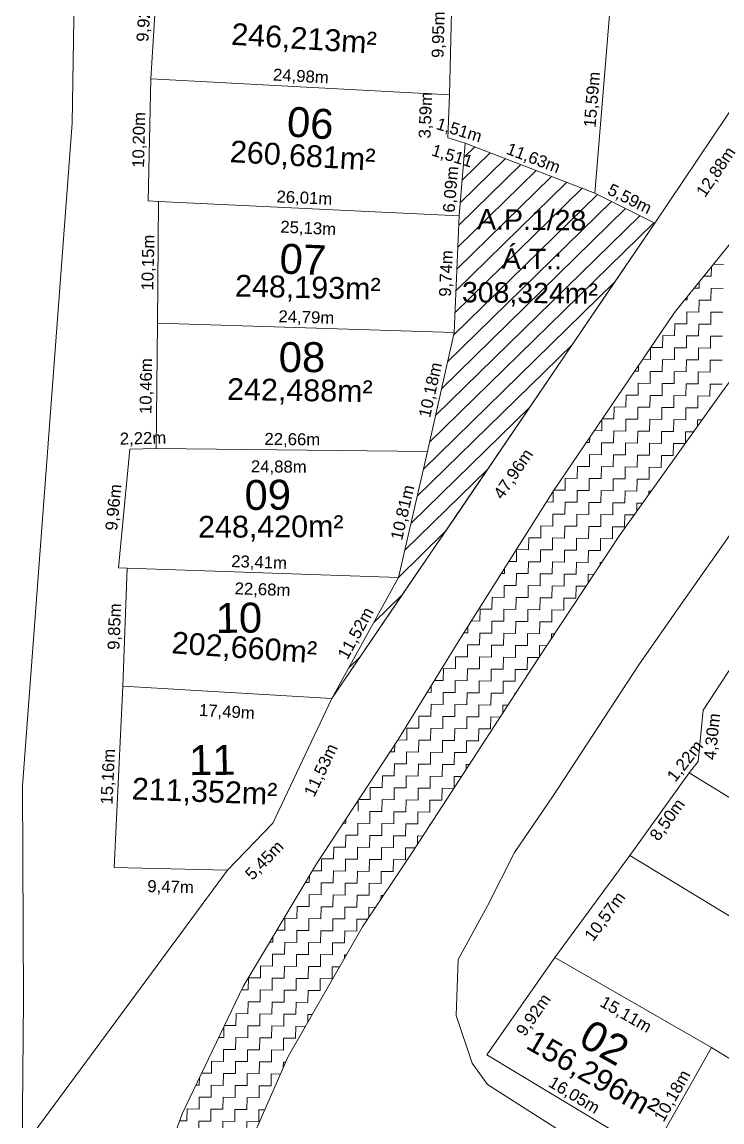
# Model space of a CAD drawing. Header units: metres. Extents: x 3808 to 8215, y 2374 to 6187.
# Drawn here: x 5424.8 to 5483.3, y 4818 to 4909.9 of the extents above; entities that cross this region are included whole.
import ezdxf
from ezdxf.enums import TextEntityAlignment as Align

# ---------------------------------------------------------------- set-up
doc = ezdxf.new("R2010")
doc.units = ezdxf.units.M
doc.linetypes.add('CONTINUO', pattern=[0])
for name, color, linetype in [('Areas Lotes', 1, 'Continuous'), ('CORREGO', 7, 'Continuous'), ('COTAS', 7, 'Continuous'), ('LOTES_LINHAS', 7, 'Continuous'), ('LOTES_Q-28', 7, 'Continuous'), ('LOTES_Q-54', 7, 'Continuous'), ('Poligono_LOTES_Q_28Anno2', 6, 'Continuous'), ('quadras', 7, 'Continuous'), ('Texto', 7, 'Continuous'), ('verde', 3, 'Continuous')]:
    doc.layers.add(name, color=color, linetype=linetype)
doc.layers.add('Poligono_LOTES_Q_54Anno', color=7, linetype='Continuous', true_color=0x4e2aa6)
doc.styles.add('Arial', font='arial.ttf')

msp = doc.modelspace()

# ---------------------------------------------------------------- linework, layer by layer
at = {"lineweight": 5}
for p, q in [((5461.822, 4899.752), (5461.33, 4893.679)), ((5461.822, 4899.752), (5461.33, 4893.679)), ((5472.672, 4895.574), (5461.822, 4899.752)), ((5472.672, 4895.574), (5461.822, 4899.752)), ((5477.662, 4893.055), (5472.672, 4895.574)), ((5477.662, 4893.055), (5472.672, 4895.574)), ((5461.33, 4893.679), (5460.905, 4883.948)), ((5461.33, 4893.679), (5460.905, 4883.948)), ((5450.704, 4853.388), (5477.662, 4893.055)), ((5477.662, 4893.055), (5477.662, 4893.055)), ((5477.662, 4893.055), (5477.662, 4893.055)), ((5460.905, 4883.948), (5458.692, 4874.015)), ((5460.905, 4883.948), (5458.692, 4874.015)), ((5458.692, 4874.015), (5456.262, 4863.483)), ((5458.692, 4874.015), (5456.262, 4863.483)), ((5456.262, 4863.483), (5450.704, 4853.388)), ((5456.262, 4863.483), (5450.704, 4853.388))]:
    msp.add_line(p, q, dxfattribs=at)
at = {"layer": 'CORREGO', "color": 5, "linetype": 'CONTINUO', "lineweight": 5}
for p, q in [((5479.313, 4885.602, 271.364), (5491.112, 4900.254, 271.364)), ((5495.404, 4895.645, 271.364), (5483.217, 4878.861, 271.364)), ((5469.142, 4870.634, 271.364), (5479.313, 4885.602, 271.364)), ((5483.217, 4878.861, 271.364), (5474.73, 4866.986, 271.364)), ((5461.383, 4858.338, 271.364), (5469.142, 4870.634, 271.364)), ((5474.73, 4866.986, 271.364), (5467.832, 4856.587, 271.364)), ((5456.236, 4849.96, 271.364), (5461.383, 4858.338, 271.364)), ((5467.832, 4856.587, 271.364), (5457.407, 4840.54, 271.364)), ((5449.424, 4839.58, 271.364), (5456.236, 4849.96, 271.364)), ((5457.407, 4840.54, 271.364), (5453.254, 4834.319, 271.364)), ((5443.276, 4829.33, 271.364), (5449.424, 4839.58, 271.364)), ((5453.254, 4834.319, 271.364), (5447.043, 4823.501, 271.364)), ((5438.189, 4818.699, 271.364), (5443.276, 4829.33, 271.364)), ((5447.043, 4823.501, 271.364), (5443.744, 4815.987, 271.364)), ((5432.665, 4803.439, 271.364), (5438.189, 4818.699, 271.364))]:
    msp.add_line(p, q, dxfattribs=at)
at = {"layer": 'LOTES_LINHAS', "color": 5, "lineweight": 5}
for p, q in [((5428.994, 4901.404), (5429.216, 4915.066)), ((5424.864, 4846.1), (5428.994, 4901.404)), ((5491.112, 4900.254), (5479.313, 4885.602)), ((5483.217, 4878.861), (5495.404, 4895.645)), ((5479.313, 4885.602), (5469.142, 4870.634)), ((5474.73, 4866.986), (5483.217, 4878.861)), ((5469.142, 4870.634), (5461.383, 4858.338)), ((5486.545, 4870.742), (5479.864, 4861.25)), ((5467.832, 4856.587), (5474.73, 4866.986)), ((5479.864, 4861.25), (5476.327, 4856.201)), ((5461.383, 4858.338), (5456.236, 4849.96)), ((5457.407, 4840.54), (5467.832, 4856.587)), ((5476.327, 4856.201), (5469.128, 4845.164)), ((5450.704, 4853.388), (5445.758, 4842.974)), ((5456.236, 4849.96), (5449.424, 4839.58)), ((5424.953, 4828.213), (5424.864, 4846.1)), ((5469.128, 4845.164), (5465.946, 4840.538)), ((5445.758, 4842.974), (5441.978, 4839.052)), ((5453.254, 4834.319), (5457.407, 4840.54)), ((5465.946, 4840.538), (5463.707, 4836.078)), ((5441.978, 4839.052), (5424.814, 4815.832)), ((5463.707, 4836.078), (5461.237, 4831.596)), ((5447.043, 4823.501), (5453.254, 4834.319)), ((5461.237, 4831.596), (5461.083, 4826.928)), ((5424.814, 4815.832), (5424.953, 4828.213)), ((5461.083, 4826.928), (5462.403, 4822.946)), ((5443.744, 4815.987), (5447.043, 4823.501)), ((5462.403, 4822.946), (5463.685, 4821.15)), ((5463.685, 4821.15), (5479.554, 4811.09)), ((5438.189, 4818.699), (5432.665, 4803.439))]:
    msp.add_line(p, q, dxfattribs=at)
at = {"layer": 'LOTES_LINHAS', "lineweight": 5}
for p, q in [((5484.845, 4903.749), (5477.662, 4893.055)), ((5477.662, 4893.055), (5450.704, 4853.388)), ((5449.424, 4839.58), (5443.276, 4829.33)), ((5443.276, 4829.33), (5438.189, 4818.699))]:
    msp.add_line(p, q, dxfattribs=at)
at = {"layer": 'LOTES_LINHAS', "color": 5, "linetype": 'Continuous', "lineweight": 5}
for p, q in [((5482.385, 4888.637), (5482.394, 4889.428)), ((5482.56, 4889.635), (5483.396, 4889.625)), ((5481.374, 4887.648), (5481.38, 4888.169)), ((5481.762, 4888.644), (5482.385, 4888.637)), ((5480.964, 4887.652), (5481.374, 4887.648)), ((5482.363, 4886.637), (5482.374, 4887.637)), ((5482.374, 4887.637), (5483.374, 4887.625)), ((5480.166, 4886.661), (5480.363, 4886.659)), ((5480.363, 4886.659), (5480.366, 4886.909)), ((5481.351, 4885.648), (5481.363, 4886.648)), ((5481.363, 4886.648), (5482.363, 4886.637)), ((5480.34, 4884.659), (5480.351, 4885.659)), ((5480.351, 4885.659), (5481.351, 4885.648)), ((5482.34, 4884.637), (5482.351, 4885.637)), ((5482.351, 4885.637), (5483.351, 4885.625)), ((5479.329, 4883.671), (5479.34, 4884.671)), ((5479.34, 4884.671), (5480.34, 4884.659)), ((5481.329, 4883.648), (5481.34, 4884.648)), ((5481.34, 4884.648), (5482.34, 4884.637)), ((5478.318, 4882.682), (5478.329, 4883.682)), ((5478.329, 4883.682), (5479.329, 4883.671)), ((5480.318, 4882.659), (5480.329, 4883.659)), ((5480.329, 4883.659), (5481.329, 4883.648)), ((5482.318, 4882.637), (5482.329, 4883.637)), ((5482.329, 4883.637), (5483.329, 4883.626)), ((5477.307, 4881.693), (5477.318, 4882.666)), ((5477.336, 4882.693), (5478.318, 4882.682)), ((5479.307, 4881.671), (5479.318, 4882.671)), ((5479.318, 4882.671), (5480.318, 4882.659)), ((5481.306, 4881.648), (5481.318, 4882.648)), ((5481.318, 4882.648), (5482.318, 4882.637)), ((5476.662, 4881.701), (5477.307, 4881.693)), ((5478.295, 4880.682), (5478.307, 4881.682)), ((5478.307, 4881.682), (5479.307, 4881.671)), ((5480.295, 4880.66), (5480.306, 4881.659)), ((5480.306, 4881.659), (5481.306, 4881.648)), ((5476.295, 4880.705), (5476.301, 4881.169)), ((5482.295, 4880.637), (5482.306, 4881.637)), ((5482.306, 4881.637), (5483.306, 4881.626)), ((5475.987, 4880.708), (5476.295, 4880.705)), ((5477.284, 4879.693), (5477.295, 4880.693)), ((5477.295, 4880.693), (5478.295, 4880.682)), ((5479.284, 4879.671), (5479.295, 4880.671)), ((5479.295, 4880.671), (5480.295, 4880.66)), ((5481.284, 4879.648), (5481.295, 4880.648)), ((5481.295, 4880.648), (5482.295, 4880.637)), ((5476.273, 4878.705), (5476.284, 4879.705)), ((5476.284, 4879.705), (5477.284, 4879.693)), ((5478.273, 4878.682), (5478.284, 4879.682)), ((5478.284, 4879.682), (5479.284, 4879.671)), ((5480.273, 4878.66), (5480.284, 4879.66)), ((5480.284, 4879.66), (5481.284, 4879.648)), ((5482.273, 4878.637), (5482.284, 4879.637)), ((5482.284, 4879.637), (5483.284, 4879.626)), ((5475.262, 4877.716), (5475.273, 4878.716)), ((5475.273, 4878.716), (5476.273, 4878.705)), ((5477.262, 4877.694), (5477.273, 4878.693)), ((5477.273, 4878.693), (5478.273, 4878.682)), ((5479.262, 4877.671), (5479.273, 4878.671)), ((5479.273, 4878.671), (5480.273, 4878.66)), ((5481.261, 4877.648), (5481.273, 4878.648)), ((5481.273, 4878.648), (5482.273, 4878.637)), ((5474.251, 4876.727), (5474.262, 4877.727)), ((5474.262, 4877.727), (5475.262, 4877.716)), ((5476.25, 4876.705), (5476.262, 4877.705)), ((5476.262, 4877.705), (5477.262, 4877.694)), ((5478.25, 4876.682), (5478.262, 4877.682)), ((5478.262, 4877.682), (5479.262, 4877.671)), ((5480.25, 4876.66), (5480.261, 4877.66)), ((5480.261, 4877.66), (5481.261, 4877.648)), ((5482.26, 4877.522), (5482.261, 4877.637)), ((5482.261, 4877.637), (5482.342, 4877.636)), ((5473.239, 4875.739), (5473.25, 4876.679)), ((5473.29, 4876.738), (5474.251, 4876.727)), ((5475.239, 4875.716), (5475.251, 4876.716)), ((5475.251, 4876.716), (5476.25, 4876.705)), ((5477.239, 4875.694), (5477.25, 4876.694)), ((5477.25, 4876.694), (5478.25, 4876.682)), ((5479.239, 4875.671), (5479.25, 4876.671)), ((5479.25, 4876.671), (5480.25, 4876.66)), ((5481.244, 4876.1), (5481.25, 4876.649)), ((5481.25, 4876.649), (5481.633, 4876.644)), ((5472.616, 4875.746), (5473.239, 4875.739)), ((5474.228, 4874.727), (5474.239, 4875.727)), ((5474.239, 4875.727), (5475.239, 4875.716)), ((5476.228, 4874.705), (5476.239, 4875.705)), ((5476.239, 4875.705), (5477.239, 4875.694)), ((5478.228, 4874.682), (5478.239, 4875.682)), ((5478.239, 4875.682), (5479.239, 4875.671)), ((5480.228, 4874.678), (5480.239, 4875.66)), ((5480.239, 4875.66), (5480.924, 4875.652)), ((5471.941, 4874.753), (5472.228, 4874.75)), ((5472.228, 4874.75), (5472.233, 4875.183)), ((5473.217, 4873.739), (5473.228, 4874.739)), ((5473.228, 4874.739), (5474.228, 4874.727)), ((5475.217, 4873.716), (5475.228, 4874.716)), ((5475.228, 4874.716), (5476.228, 4874.705)), ((5477.217, 4873.694), (5477.228, 4874.694)), ((5477.228, 4874.694), (5478.228, 4874.682)), ((5479.216, 4873.671), (5479.228, 4874.671)), ((5479.228, 4874.671), (5480.215, 4874.66)), ((5472.206, 4872.75), (5472.217, 4873.75)), ((5472.217, 4873.75), (5473.217, 4873.739)), ((5474.206, 4872.728), (5474.217, 4873.728)), ((5474.217, 4873.728), (5475.217, 4873.716)), ((5476.205, 4872.705), (5476.217, 4873.705)), ((5476.217, 4873.705), (5477.217, 4873.694)), ((5478.205, 4872.683), (5478.217, 4873.683)), ((5478.217, 4873.683), (5479.216, 4873.671)), ((5471.194, 4871.761), (5471.206, 4872.761)), ((5471.206, 4872.761), (5472.206, 4872.75)), ((5473.194, 4871.739), (5473.206, 4872.739)), ((5473.206, 4872.739), (5474.206, 4872.728)), ((5475.194, 4871.716), (5475.205, 4872.716)), ((5475.205, 4872.716), (5476.205, 4872.705)), ((5477.194, 4871.694), (5477.205, 4872.694)), ((5477.205, 4872.694), (5478.205, 4872.683)), ((5470.183, 4870.773), (5470.195, 4871.773)), ((5470.195, 4871.773), (5471.194, 4871.761)), ((5472.183, 4870.75), (5472.194, 4871.75)), ((5472.194, 4871.75), (5473.194, 4871.739)), ((5474.183, 4870.728), (5474.194, 4871.728)), ((5474.194, 4871.728), (5475.194, 4871.716)), ((5476.183, 4870.705), (5476.194, 4871.705)), ((5476.194, 4871.705), (5477.194, 4871.694)), ((5469.172, 4869.784), (5469.182, 4870.693)), ((5469.244, 4870.783), (5470.183, 4870.773)), ((5471.172, 4869.762), (5471.183, 4870.761)), ((5471.183, 4870.761), (5472.183, 4870.75)), ((5473.172, 4869.739), (5473.183, 4870.739)), ((5473.183, 4870.739), (5474.183, 4870.728)), ((5475.172, 4869.717), (5475.183, 4870.716)), ((5475.183, 4870.716), (5476.183, 4870.705)), ((5477.18, 4870.413), (5477.183, 4870.694)), ((5477.183, 4870.694), (5477.379, 4870.692)), ((5468.61, 4869.79), (5469.172, 4869.784)), ((5470.161, 4868.773), (5470.172, 4869.773)), ((5470.172, 4869.773), (5471.172, 4869.762)), ((5472.161, 4868.75), (5472.172, 4869.75)), ((5472.172, 4869.75), (5473.172, 4869.739)), ((5474.161, 4868.728), (5474.172, 4869.728)), ((5474.172, 4869.728), (5475.172, 4869.717)), ((5476.164, 4868.991), (5476.172, 4869.705)), ((5476.172, 4869.705), (5476.67, 4869.7)), ((5469.15, 4867.784), (5469.161, 4868.784)), ((5469.161, 4868.784), (5470.161, 4868.773)), ((5471.149, 4867.762), (5471.161, 4868.762)), ((5471.161, 4868.762), (5472.161, 4868.75)), ((5473.149, 4867.739), (5473.161, 4868.739)), ((5473.161, 4868.739), (5474.161, 4868.728)), ((5475.149, 4867.717), (5475.16, 4868.717)), ((5475.16, 4868.717), (5475.961, 4868.708)), ((5468.138, 4866.796), (5468.15, 4867.795)), ((5468.15, 4867.795), (5469.15, 4867.784)), ((5470.138, 4866.773), (5470.15, 4867.773)), ((5470.15, 4867.773), (5471.149, 4867.762)), ((5472.138, 4866.75), (5472.149, 4867.75)), ((5472.149, 4867.75), (5473.149, 4867.739)), ((5474.138, 4866.728), (5474.149, 4867.728)), ((5474.149, 4867.728), (5475.149, 4867.717)), ((5467.127, 4865.807), (5467.138, 4866.807)), ((5467.138, 4866.807), (5468.138, 4866.796)), ((5469.127, 4865.784), (5469.138, 4866.784)), ((5469.138, 4866.784), (5470.138, 4866.773)), ((5471.127, 4865.762), (5471.138, 4866.762)), ((5471.138, 4866.762), (5472.138, 4866.75)), ((5473.127, 4865.739), (5473.138, 4866.739)), ((5473.138, 4866.739), (5474.138, 4866.728)), ((5466.116, 4864.818), (5466.127, 4865.818)), ((5466.127, 4865.818), (5467.127, 4865.807)), ((5468.116, 4864.796), (5468.127, 4865.796)), ((5468.127, 4865.796), (5469.127, 4865.784)), ((5470.116, 4864.773), (5470.127, 4865.773)), ((5470.127, 4865.773), (5471.127, 4865.762)), ((5472.116, 4864.751), (5472.127, 4865.751)), ((5472.127, 4865.751), (5473.127, 4865.739)), ((5465.105, 4863.829), (5465.109, 4864.243)), ((5465.477, 4864.825), (5466.116, 4864.818)), ((5467.105, 4863.807), (5467.116, 4864.807)), ((5467.116, 4864.807), (5468.116, 4864.796)), ((5469.105, 4863.784), (5469.116, 4864.784)), ((5469.116, 4864.784), (5470.116, 4864.773)), ((5471.104, 4863.762), (5471.116, 4864.762)), ((5471.116, 4864.762), (5472.116, 4864.751)), ((5473.113, 4864.548), (5473.116, 4864.739)), ((5473.116, 4864.739), (5473.239, 4864.738)), ((5464.85, 4863.832), (5465.105, 4863.829)), ((5466.094, 4862.818), (5466.105, 4863.818)), ((5466.105, 4863.818), (5467.105, 4863.807)), ((5468.093, 4862.796), (5468.105, 4863.796)), ((5468.105, 4863.796), (5469.105, 4863.784)), ((5470.093, 4862.773), (5470.105, 4863.773)), ((5470.105, 4863.773), (5471.104, 4863.762)), ((5472.096, 4863.015), (5472.104, 4863.751)), ((5472.104, 4863.751), (5472.581, 4863.745)), ((5465.082, 4861.83), (5465.094, 4862.83)), ((5465.094, 4862.83), (5466.094, 4862.818)), ((5467.082, 4861.807), (5467.093, 4862.807)), ((5467.093, 4862.807), (5468.093, 4862.796)), ((5469.082, 4861.785), (5469.093, 4862.785)), ((5469.093, 4862.785), (5470.093, 4862.773)), ((5471.082, 4861.762), (5471.093, 4862.762)), ((5471.093, 4862.762), (5471.922, 4862.753)), ((5464.071, 4860.841), (5464.082, 4861.841)), ((5464.082, 4861.841), (5465.082, 4861.83)), ((5466.071, 4860.818), (5466.082, 4861.818)), ((5466.082, 4861.818), (5467.082, 4861.807)), ((5468.071, 4860.796), (5468.082, 4861.796)), ((5468.082, 4861.796), (5469.082, 4861.785)), ((5470.071, 4860.773), (5470.082, 4861.773)), ((5470.082, 4861.773), (5471.082, 4861.762)), ((5463.06, 4859.852), (5463.071, 4860.852)), ((5463.071, 4860.852), (5464.071, 4860.841)), ((5465.06, 4859.83), (5465.071, 4860.83)), ((5465.071, 4860.83), (5466.071, 4860.818)), ((5467.06, 4859.807), (5467.071, 4860.807)), ((5467.071, 4860.807), (5468.071, 4860.796)), ((5469.06, 4859.785), (5469.071, 4860.785)), ((5469.071, 4860.785), (5470.071, 4860.773)), ((5462.344, 4859.86), (5463.06, 4859.852)), ((5464.049, 4858.841), (5464.06, 4859.841)), ((5464.06, 4859.841), (5465.06, 4859.83)), ((5466.048, 4858.819), (5466.06, 4859.818)), ((5466.06, 4859.818), (5467.06, 4859.807)), ((5468.048, 4858.796), (5468.06, 4859.796)), ((5468.06, 4859.796), (5469.06, 4859.785)), ((5461.717, 4858.867), (5462.049, 4858.864)), ((5462.049, 4858.864), (5462.055, 4859.402)), ((5463.037, 4857.852), (5463.049, 4858.852)), ((5463.049, 4858.852), (5464.049, 4858.841)), ((5465.037, 4857.83), (5465.049, 4858.83)), ((5465.049, 4858.83), (5466.048, 4858.819)), ((5467.037, 4857.807), (5467.048, 4858.807)), ((5467.048, 4858.807), (5468.048, 4858.796)), ((5469.044, 4858.414), (5469.048, 4858.785)), ((5469.048, 4858.785), (5469.288, 4858.782)), ((5462.026, 4856.864), (5462.037, 4857.864)), ((5462.037, 4857.864), (5463.037, 4857.852)), ((5464.026, 4856.841), (5464.037, 4857.841)), ((5464.037, 4857.841), (5465.037, 4857.83)), ((5466.026, 4856.819), (5466.037, 4857.819)), ((5466.037, 4857.819), (5467.037, 4857.807)), ((5468.027, 4856.88), (5468.037, 4857.796)), ((5468.037, 4857.796), (5468.63, 4857.789)), ((5461.015, 4855.875), (5461.026, 4856.875)), ((5461.026, 4856.875), (5462.026, 4856.864)), ((5463.015, 4855.852), (5463.026, 4856.852)), ((5463.026, 4856.852), (5464.026, 4856.841)), ((5465.015, 4855.83), (5465.026, 4856.83)), ((5465.026, 4856.83), (5466.026, 4856.819)), ((5467.015, 4855.807), (5467.026, 4856.807)), ((5467.026, 4856.807), (5467.971, 4856.797)), ((5460.004, 4854.886), (5460.015, 4855.886)), ((5460.015, 4855.886), (5461.015, 4855.875)), ((5462.004, 4854.864), (5462.015, 4855.864)), ((5462.015, 4855.864), (5463.015, 4855.852)), ((5464.004, 4854.841), (5464.015, 4855.841)), ((5464.015, 4855.841), (5465.015, 4855.83)), ((5466.003, 4854.819), (5466.015, 4855.819)), ((5466.015, 4855.819), (5467.015, 4855.807)), ((5458.993, 4853.898), (5458.999, 4854.457)), ((5459.268, 4854.895), (5460.004, 4854.886)), ((5460.993, 4853.875), (5461.004, 4854.875)), ((5461.004, 4854.875), (5462.004, 4854.864)), ((5462.992, 4853.853), (5463.004, 4854.853)), ((5463.004, 4854.853), (5464.004, 4854.841)), ((5464.992, 4853.83), (5465.004, 4854.83)), ((5465.004, 4854.83), (5466.003, 4854.819)), ((5458.657, 4853.901), (5458.993, 4853.898)), ((5459.981, 4852.886), (5459.993, 4853.886)), ((5459.993, 4853.886), (5460.993, 4853.875)), ((5461.981, 4852.864), (5461.992, 4853.864)), ((5461.992, 4853.864), (5462.992, 4853.853)), ((5463.981, 4852.841), (5463.992, 4853.841)), ((5463.992, 4853.841), (5464.992, 4853.83)), ((5465.991, 4853.754), (5465.992, 4853.819)), ((5465.992, 4853.819), (5466.033, 4853.818)), ((5458.97, 4851.898), (5458.981, 4852.898)), ((5458.981, 4852.898), (5459.981, 4852.886)), ((5460.97, 4851.875), (5460.981, 4852.875)), ((5460.981, 4852.875), (5461.981, 4852.864)), ((5462.97, 4851.853), (5462.981, 4852.853)), ((5462.981, 4852.853), (5463.981, 4852.841)), ((5464.974, 4852.187), (5464.981, 4852.83)), ((5464.981, 4852.83), (5465.388, 4852.826)), ((5457.959, 4850.909), (5457.97, 4851.909)), ((5457.97, 4851.909), (5458.97, 4851.898)), ((5459.959, 4850.887), (5459.97, 4851.886)), ((5459.97, 4851.886), (5460.97, 4851.875)), ((5461.959, 4850.864), (5461.97, 4851.864)), ((5461.97, 4851.864), (5462.97, 4851.853)), ((5463.959, 4850.842), (5463.97, 4851.841)), ((5463.97, 4851.841), (5464.743, 4851.833)), ((5456.948, 4849.92), (5456.959, 4850.92)), ((5456.959, 4850.92), (5457.959, 4850.909)), ((5458.948, 4849.898), (5458.959, 4850.898)), ((5458.959, 4850.898), (5459.959, 4850.887)), ((5460.948, 4849.875), (5460.959, 4850.875)), ((5460.959, 4850.875), (5461.959, 4850.864)), ((5462.947, 4849.853), (5462.959, 4850.853)), ((5462.959, 4850.853), (5463.959, 4850.842)), ((5455.937, 4848.932), (5455.943, 4849.514)), ((5456.215, 4849.929), (5456.948, 4849.92)), ((5457.936, 4848.909), (5457.948, 4849.909)), ((5457.948, 4849.909), (5458.948, 4849.898)), ((5459.936, 4848.887), (5459.948, 4849.887)), ((5459.948, 4849.887), (5460.948, 4849.875)), ((5461.936, 4848.864), (5461.947, 4849.864)), ((5461.947, 4849.864), (5462.947, 4849.853)), ((5455.564, 4848.936), (5455.937, 4848.932)), ((5456.925, 4847.921), (5456.937, 4848.92)), ((5456.937, 4848.92), (5457.936, 4848.909)), ((5458.925, 4847.898), (5458.936, 4848.898)), ((5458.936, 4848.898), (5459.936, 4848.887)), ((5460.925, 4847.875), (5460.936, 4848.875)), ((5460.936, 4848.875), (5461.936, 4848.864)), ((5454.912, 4847.943), (5454.925, 4847.943)), ((5454.925, 4847.943), (5454.926, 4847.964)), ((5455.914, 4846.932), (5455.925, 4847.932)), ((5455.925, 4847.932), (5456.925, 4847.921)), ((5457.914, 4846.909), (5457.925, 4847.909)), ((5457.925, 4847.909), (5458.925, 4847.898)), ((5459.914, 4846.887), (5459.925, 4847.887)), ((5459.925, 4847.887), (5460.925, 4847.875)), ((5461.921, 4847.488), (5461.925, 4847.864)), ((5461.925, 4847.864), (5462.164, 4847.862)), ((5454.903, 4845.943), (5454.914, 4846.943)), ((5454.914, 4846.943), (5455.914, 4846.932)), ((5456.903, 4845.921), (5456.914, 4846.921)), ((5456.914, 4846.921), (5457.914, 4846.909)), ((5458.903, 4845.898), (5458.914, 4846.898)), ((5458.914, 4846.898), (5459.914, 4846.887)), ((5460.903, 4845.921), (5460.914, 4846.876)), ((5460.914, 4846.876), (5461.519, 4846.869)), ((5453.892, 4844.954), (5453.903, 4845.954)), ((5453.903, 4845.954), (5454.903, 4845.943)), ((5455.892, 4844.932), (5455.903, 4845.932)), ((5455.903, 4845.932), (5456.903, 4845.921)), ((5457.891, 4844.909), (5457.903, 4845.909)), ((5457.903, 4845.909), (5458.903, 4845.898)), ((5459.891, 4844.887), (5459.903, 4845.887)), ((5459.903, 4845.887), (5460.874, 4845.876)), ((5452.958, 4844.965), (5453.892, 4844.954)), ((5454.88, 4843.943), (5454.892, 4844.943)), ((5454.892, 4844.943), (5455.892, 4844.932)), ((5456.88, 4843.921), (5456.892, 4844.921)), ((5456.892, 4844.921), (5457.891, 4844.909)), ((5452.881, 4843.966), (5452.891, 4844.863)), ((5458.88, 4843.898), (5458.891, 4844.898)), ((5458.891, 4844.898), (5459.891, 4844.887)), ((5451.869, 4842.977), (5451.873, 4843.312)), ((5453.869, 4842.955), (5453.88, 4843.955)), ((5453.88, 4843.955), (5454.88, 4843.943)), ((5455.869, 4842.932), (5455.88, 4843.932)), ((5455.88, 4843.932), (5456.88, 4843.921)), ((5457.869, 4842.91), (5457.88, 4843.91)), ((5457.88, 4843.91), (5458.88, 4843.898)), ((5451.655, 4842.98), (5451.869, 4842.977)), ((5452.858, 4841.966), (5452.869, 4842.966)), ((5452.869, 4842.966), (5453.869, 4842.955)), ((5454.858, 4841.943), (5454.869, 4842.943)), ((5454.869, 4842.943), (5455.869, 4842.932)), ((5456.858, 4841.921), (5456.869, 4842.921)), ((5456.869, 4842.921), (5457.869, 4842.91)), ((5458.868, 4842.788), (5458.869, 4842.898)), ((5458.869, 4842.898), (5458.939, 4842.898)), ((5451.847, 4840.977), (5451.858, 4841.977)), ((5451.858, 4841.977), (5452.858, 4841.966)), ((5453.847, 4840.955), (5453.858, 4841.955)), ((5453.858, 4841.955), (5454.858, 4841.943)), ((5455.847, 4840.932), (5455.858, 4841.932)), ((5455.858, 4841.932), (5456.858, 4841.921)), ((5457.85, 4841.222), (5457.858, 4841.91)), ((5457.858, 4841.91), (5458.294, 4841.905)), ((5450.836, 4839.989), (5450.847, 4840.988)), ((5450.847, 4840.988), (5451.847, 4840.977)), ((5452.835, 4839.966), (5452.847, 4840.966)), ((5452.847, 4840.966), (5453.847, 4840.955)), ((5454.835, 4839.944), (5454.847, 4840.943)), ((5454.847, 4840.943), (5455.847, 4840.932)), ((5456.835, 4839.921), (5456.846, 4840.921)), ((5456.846, 4840.921), (5457.649, 4840.912)), ((5449.824, 4839), (5449.836, 4840)), ((5449.836, 4840), (5450.836, 4839.989)), ((5451.824, 4838.977), (5451.836, 4839.977)), ((5451.836, 4839.977), (5452.835, 4839.966)), ((5453.824, 4838.955), (5453.835, 4839.955)), ((5453.835, 4839.955), (5454.835, 4839.944)), ((5455.824, 4838.932), (5455.835, 4839.932)), ((5455.835, 4839.932), (5456.835, 4839.921)), ((5448.813, 4838.011), (5448.82, 4838.572)), ((5449.081, 4839.008), (5449.824, 4839)), ((5450.813, 4837.989), (5450.824, 4838.989)), ((5450.824, 4838.989), (5451.824, 4838.977)), ((5452.813, 4837.966), (5452.824, 4838.966)), ((5452.824, 4838.966), (5453.824, 4838.955)), ((5454.813, 4837.944), (5454.824, 4838.944)), ((5454.824, 4838.944), (5455.824, 4838.932)), ((5448.485, 4838.015), (5448.813, 4838.011)), ((5449.802, 4837), (5449.813, 4838)), ((5449.813, 4838), (5450.813, 4837.989)), ((5451.802, 4836.977), (5451.813, 4837.977)), ((5451.813, 4837.977), (5452.813, 4837.966)), ((5453.802, 4836.955), (5453.813, 4837.955)), ((5453.813, 4837.955), (5454.813, 4837.944)), ((5448.791, 4836.011), (5448.802, 4837.011)), ((5448.802, 4837.011), (5449.802, 4837)), ((5450.791, 4835.989), (5450.802, 4836.989)), ((5450.802, 4836.989), (5451.802, 4836.977)), ((5452.79, 4835.966), (5452.802, 4836.966)), ((5452.802, 4836.966), (5453.802, 4836.955)), ((5454.798, 4836.633), (5454.802, 4836.944)), ((5454.802, 4836.944), (5455.004, 4836.941)), ((5447.78, 4835.023), (5447.791, 4836.023)), ((5447.791, 4836.023), (5448.791, 4836.011)), ((5449.779, 4835), (5449.791, 4836)), ((5449.791, 4836), (5450.791, 4835.989)), ((5451.779, 4834.978), (5451.791, 4835.978)), ((5451.791, 4835.978), (5452.79, 4835.966)), ((5453.781, 4835.109), (5453.79, 4835.955)), ((5453.79, 4835.955), (5454.342, 4835.949)), ((5446.768, 4834.034), (5446.78, 4835.034)), ((5446.78, 4835.034), (5447.78, 4835.023)), ((5448.768, 4834.011), (5448.779, 4835.011)), ((5448.779, 4835.011), (5449.779, 4835)), ((5450.768, 4833.989), (5450.779, 4834.989)), ((5450.779, 4834.989), (5451.779, 4834.978)), ((5452.768, 4833.966), (5452.779, 4834.966)), ((5452.779, 4834.966), (5453.679, 4834.956)), ((5446.102, 4834.041), (5446.768, 4834.034)), ((5447.757, 4833.023), (5447.768, 4834.023)), ((5447.768, 4834.023), (5448.768, 4834.011)), ((5449.757, 4833), (5449.768, 4834)), ((5449.768, 4834), (5450.768, 4833.989)), ((5451.757, 4832.978), (5451.768, 4833.978)), ((5451.768, 4833.978), (5452.768, 4833.966)), ((5445.506, 4833.048), (5445.757, 4833.045)), ((5445.757, 4833.045), (5445.762, 4833.475)), ((5446.746, 4832.034), (5446.757, 4833.034)), ((5446.757, 4833.034), (5447.757, 4833.023)), ((5448.746, 4832.012), (5448.757, 4833.011)), ((5448.757, 4833.011), (5449.757, 4833)), ((5450.746, 4831.989), (5450.757, 4832.989)), ((5450.757, 4832.989), (5451.757, 4832.978)), ((5445.735, 4831.045), (5445.746, 4832.045)), ((5445.746, 4832.045), (5446.746, 4832.034)), ((5447.735, 4831.023), (5447.746, 4832.023)), ((5447.746, 4832.023), (5448.746, 4832.012)), ((5449.734, 4831), (5449.746, 4832)), ((5449.746, 4832), (5450.746, 4831.989)), ((5451.742, 4831.687), (5451.746, 4831.978)), ((5451.746, 4831.978), (5451.908, 4831.976)), ((5444.723, 4830.057), (5444.735, 4831.057)), ((5444.735, 4831.057), (5445.735, 4831.045)), ((5446.723, 4830.034), (5446.735, 4831.034)), ((5446.735, 4831.034), (5447.735, 4831.023)), ((5448.723, 4830.012), (5448.734, 4831.012)), ((5448.734, 4831.012), (5449.734, 4831)), ((5450.723, 4829.989), (5450.734, 4830.989)), ((5450.734, 4830.989), (5451.338, 4830.982)), ((5443.712, 4829.068), (5443.724, 4830.068)), ((5443.724, 4830.068), (5444.723, 4830.057)), ((5445.712, 4829.046), (5445.723, 4830.045)), ((5445.723, 4830.045), (5446.723, 4830.034)), ((5447.712, 4829.023), (5447.723, 4830.023)), ((5447.723, 4830.023), (5448.723, 4830.012)), ((5449.712, 4829), (5449.723, 4830)), ((5449.723, 4830), (5450.723, 4829.989)), ((5443.153, 4829.074), (5443.712, 4829.068)), ((5444.701, 4828.057), (5444.712, 4829.057)), ((5444.712, 4829.057), (5445.712, 4829.046)), ((5446.701, 4828.034), (5446.712, 4829.034)), ((5446.712, 4829.034), (5447.712, 4829.023)), ((5448.701, 4828.012), (5448.712, 4829.012)), ((5448.712, 4829.012), (5449.712, 4829)), ((5442.678, 4828.08), (5442.701, 4828.079)), ((5442.701, 4828.079), (5442.702, 4828.13)), ((5443.69, 4827.068), (5443.701, 4828.068)), ((5443.701, 4828.068), (5444.701, 4828.057)), ((5445.69, 4827.046), (5445.701, 4828.046)), ((5445.701, 4828.046), (5446.701, 4828.034)), ((5447.689, 4827.023), (5447.701, 4828.023)), ((5447.701, 4828.023), (5448.701, 4828.012)), ((5442.679, 4826.079), (5442.69, 4827.079)), ((5442.69, 4827.079), (5443.69, 4827.068)), ((5444.678, 4826.057), (5444.69, 4827.057)), ((5444.69, 4827.057), (5445.69, 4827.046)), ((5446.678, 4826.034), (5446.69, 4827.034)), ((5446.69, 4827.034), (5447.689, 4827.023)), ((5448.682, 4826.357), (5448.689, 4827.012)), ((5448.689, 4827.012), (5449.056, 4827.008)), ((5441.667, 4825.091), (5441.677, 4825.989)), ((5441.726, 4826.09), (5442.679, 4826.079)), ((5443.667, 4825.068), (5443.678, 4826.068)), ((5443.678, 4826.068), (5444.678, 4826.057)), ((5445.667, 4825.046), (5445.678, 4826.046)), ((5445.678, 4826.046), (5446.678, 4826.034)), ((5447.667, 4825.023), (5447.678, 4826.023)), ((5447.678, 4826.023), (5448.485, 4826.014)), ((5441.25, 4825.095), (5441.667, 4825.091)), ((5442.656, 4824.08), (5442.667, 4825.08)), ((5442.667, 4825.08), (5443.667, 4825.068)), ((5444.656, 4824.057), (5444.667, 4825.057)), ((5444.667, 4825.057), (5445.667, 4825.046)), ((5446.656, 4824.035), (5446.667, 4825.035)), ((5446.667, 4825.035), (5447.667, 4825.023)), ((5441.645, 4823.091), (5441.656, 4824.091)), ((5441.656, 4824.091), (5442.656, 4824.08)), ((5443.645, 4823.068), (5443.656, 4824.068)), ((5443.656, 4824.068), (5444.656, 4824.057)), ((5445.645, 4823.046), (5445.656, 4824.046)), ((5445.656, 4824.046), (5446.656, 4824.035)), ((5440.634, 4822.102), (5440.645, 4823.102)), ((5440.645, 4823.102), (5441.645, 4823.091)), ((5442.634, 4822.08), (5442.645, 4823.08)), ((5442.645, 4823.08), (5443.645, 4823.068)), ((5444.633, 4822.057), (5444.645, 4823.057)), ((5444.645, 4823.057), (5445.645, 4823.046)), ((5446.639, 4822.583), (5446.645, 4823.035)), ((5446.645, 4823.035), (5446.837, 4823.032)), ((5439.822, 4822.111), (5440.634, 4822.102)), ((5441.622, 4821.091), (5441.634, 4822.091)), ((5441.634, 4822.091), (5442.634, 4822.08)), ((5443.622, 4821.069), (5443.633, 4822.068)), ((5443.633, 4822.068), (5444.633, 4822.057)), ((5445.622, 4821.046), (5445.633, 4822.046)), ((5445.633, 4822.046), (5446.4, 4822.037)), ((5439.346, 4821.117), (5439.622, 4821.114)), ((5439.622, 4821.114), (5439.629, 4821.708)), ((5440.611, 4820.102), (5440.622, 4821.102)), ((5440.622, 4821.102), (5441.622, 4821.091)), ((5442.611, 4820.08), (5442.622, 4821.08)), ((5442.622, 4821.08), (5443.622, 4821.069)), ((5444.611, 4820.057), (5444.622, 4821.057)), ((5444.622, 4821.057), (5445.622, 4821.046)), ((5439.6, 4819.114), (5439.611, 4820.114)), ((5439.611, 4820.114), (5440.611, 4820.102)), ((5441.6, 4819.091), (5441.611, 4820.091)), ((5441.611, 4820.091), (5442.611, 4820.08)), ((5443.6, 4819.069), (5443.611, 4820.069)), ((5443.611, 4820.069), (5444.611, 4820.057)), ((5438.589, 4818.125), (5438.6, 4819.125)), ((5438.6, 4819.125), (5439.6, 4819.114)), ((5440.589, 4818.102), (5440.6, 4819.102)), ((5440.6, 4819.102), (5441.6, 4819.091)), ((5442.589, 4818.08), (5442.6, 4819.08)), ((5442.6, 4819.08), (5443.6, 4819.069)), ((5444.588, 4818.057), (5444.6, 4819.057)), ((5444.6, 4819.057), (5445.089, 4819.052)), ((5437.984, 4818.132), (5438.589, 4818.125)), ((5439.577, 4817.114), (5439.589, 4818.114)), ((5439.589, 4818.114), (5440.589, 4818.102)), ((5441.577, 4817.091), (5441.589, 4818.091)), ((5441.589, 4818.091), (5442.589, 4818.08)), ((5443.577, 4817.069), (5443.588, 4818.069)), ((5443.588, 4818.069), (5444.588, 4818.057))]:
    msp.add_line(p, q, dxfattribs=at)
at = {"layer": 'LOTES_Q-28', "lineweight": 5}
for p, q in [((5435.566, 4905.122), (5436.204, 4915.025)), ((5460.757, 4913.733), (5460.511, 4903.785)), ((5460.511, 4903.785), (5460.757, 4913.733)), ((5473.953, 4911.114), (5472.672, 4895.574)), ((5472.672, 4895.574), (5473.953, 4911.114)), ((5435.351, 4894.928), (5435.566, 4905.122)), ((5435.566, 4905.122), (5460.511, 4903.785)), ((5460.511, 4903.785), (5435.566, 4905.122)), ((5460.511, 4903.785), (5460.378, 4900.199)), ((5460.378, 4900.199), (5460.511, 4903.785)), ((5460.511, 4903.785), (5460.511, 4903.785)), ((5484.845, 4903.749), (5477.662, 4893.055)), ((5460.378, 4900.199), (5461.822, 4899.752)), ((5461.822, 4899.752), (5460.378, 4900.199)), ((5461.822, 4899.752), (5461.33, 4893.679)), ((5472.672, 4895.574), (5461.822, 4899.752)), ((5477.662, 4893.055), (5472.672, 4895.574)), ((5436.224, 4894.865), (5435.351, 4894.928)), ((5436.126, 4884.715), (5436.224, 4894.865)), ((5436.224, 4894.865), (5461.33, 4893.679)), ((5461.33, 4893.679), (5436.224, 4894.865)), ((5436.224, 4894.865), (5436.224, 4894.865)), ((5461.33, 4893.679), (5460.905, 4883.948)), ((5436.032, 4874.251), (5436.126, 4884.715)), ((5436.126, 4884.715), (5460.905, 4883.948)), ((5460.905, 4883.948), (5436.126, 4884.715)), ((5436.126, 4884.715), (5436.126, 4884.715)), ((5460.905, 4883.948), (5458.692, 4874.015)), ((5432.87, 4864.285), (5433.81, 4874.198)), ((5433.81, 4874.198), (5436.032, 4874.251)), ((5436.032, 4874.251), (5458.692, 4874.015)), ((5458.692, 4874.015), (5436.032, 4874.251)), ((5436.032, 4874.251), (5436.032, 4874.251)), ((5458.692, 4874.015), (5456.262, 4863.483)), ((5433.593, 4864.262), (5432.87, 4864.285)), ((5433.248, 4854.421), (5433.593, 4864.262)), ((5433.593, 4864.262), (5456.262, 4863.483)), ((5456.262, 4863.483), (5433.593, 4864.262)), ((5433.593, 4864.262), (5433.593, 4864.262)), ((5456.262, 4863.483), (5450.704, 4853.388)), ((5432.514, 4839.277), (5433.248, 4854.421)), ((5433.248, 4854.421), (5450.704, 4853.388)), ((5450.704, 4853.388), (5433.248, 4854.421)), ((5433.248, 4854.421), (5433.248, 4854.421)), ((5450.704, 4853.388), (5445.758, 4842.974)), ((5445.758, 4842.974), (5441.978, 4839.052)), ((5441.978, 4839.052), (5432.514, 4839.277)), ((5432.514, 4839.277), (5432.514, 4839.277))]:
    msp.add_line(p, q, dxfattribs=at)
at = {"layer": 'LOTES_Q-54', "lineweight": 5}
for p, q in [((5481.717, 4852.406), (5486.539, 4859.812)), ((5481.288, 4848.131), (5481.717, 4852.406)), ((5480.534, 4847.17), (5481.288, 4848.131)), ((5475.571, 4840.271), (5480.534, 4847.17)), ((5515.031, 4826.064), (5480.534, 4847.17)), ((5480.534, 4847.17), (5515.031, 4826.064)), ((5469.312, 4831.758), (5475.571, 4840.271)), ((5510.734, 4818.98), (5475.571, 4840.271)), ((5475.571, 4840.271), (5510.734, 4818.98)), ((5463.63, 4823.628), (5469.312, 4831.758)), ((5482.414, 4824.239), (5469.312, 4831.758)), ((5469.312, 4831.758), (5482.414, 4824.239)), ((5469.312, 4831.758), (5469.312, 4831.758)), ((5477.402, 4815.38), (5482.414, 4824.239)), ((5482.414, 4824.239), (5477.402, 4815.38)), ((5482.414, 4824.239), (5505.191, 4810.212)), ((5505.191, 4810.212), (5482.414, 4824.239)), ((5477.402, 4815.38), (5463.63, 4823.628))]:
    msp.add_line(p, q, dxfattribs=at)
at = {"layer": 'quadras', "lineweight": 5}
for p, q in [((5435.566, 4905.122), (5436.204, 4915.025)), ((5435.351, 4894.928), (5435.566, 4905.122)), ((5484.845, 4903.749), (5477.662, 4893.055)), ((5436.224, 4894.865), (5435.351, 4894.928)), ((5436.126, 4884.715), (5436.224, 4894.865)), ((5436.032, 4874.251), (5436.126, 4884.715)), ((5432.87, 4864.285), (5433.81, 4874.198)), ((5433.81, 4874.198), (5436.032, 4874.251)), ((5433.593, 4864.262), (5432.87, 4864.285)), ((5433.248, 4854.421), (5433.593, 4864.262)), ((5457.636, 4863.588), (5450.704, 4853.388)), ((5481.717, 4852.406), (5486.539, 4859.812)), ((5432.514, 4839.277), (5433.248, 4854.421)), ((5450.704, 4853.388), (5445.758, 4842.974)), ((5481.288, 4848.131), (5481.717, 4852.406)), ((5480.534, 4847.17), (5481.288, 4848.131)), ((5475.571, 4840.271), (5480.534, 4847.17)), ((5445.758, 4842.974), (5441.978, 4839.052)), ((5469.312, 4831.758), (5475.571, 4840.271)), ((5441.978, 4839.052), (5432.514, 4839.277)), ((5463.63, 4823.628), (5469.312, 4831.758)), ((5477.402, 4815.38), (5463.63, 4823.628))]:
    msp.add_line(p, q, dxfattribs=at)
at = {"layer": 'quadras', "color": 7, "lineweight": 5, "true_color": 0xffffff}
for p, q in [((5477.662, 4893.055), (5474.817, 4888.868)), ((5474.817, 4888.868), (5472.104, 4884.876)), ((5472.104, 4884.876), (5469.128, 4880.497)), ((5469.128, 4880.497), (5465.883, 4875.722)), ((5465.883, 4875.722), (5461.434, 4869.176)), ((5461.434, 4869.176), (5457.636, 4863.588))]:
    msp.add_line(p, q, dxfattribs=at)
at = {"layer": 'verde', "color": 70, "linetype": 'Continuous', "lineweight": 5, "true_color": 0x70f40b}
for p, q in [((5461.725, 4898.556), (5462.63, 4899.441)), ((5461.725, 4898.556), (5462.63, 4899.441)), ((5461.417, 4894.76), (5465.195, 4898.453)), ((5461.417, 4894.76), (5465.195, 4898.453)), ((5461.571, 4896.658), (5463.912, 4898.947)), ((5461.571, 4896.658), (5463.912, 4898.947)), ((5461.216, 4891.066), (5467.76, 4897.465)), ((5461.216, 4891.066), (5467.76, 4897.465)), ((5461.296, 4892.892), (5466.478, 4897.959)), ((5461.296, 4892.892), (5466.478, 4897.959)), ((5461.057, 4887.414), (5470.326, 4896.477)), ((5461.057, 4887.414), (5470.326, 4896.477)), ((5461.136, 4889.24), (5469.043, 4896.971)), ((5461.136, 4889.24), (5469.043, 4896.971)), ((5460.855, 4883.72), (5472.874, 4895.472)), ((5460.855, 4883.72), (5472.874, 4895.472)), ((5460.977, 4885.588), (5471.609, 4895.983)), ((5460.977, 4885.588), (5471.609, 4895.983)), ((5460.357, 4881.485), (5474.053, 4894.876)), ((5460.357, 4881.485), (5474.053, 4894.876)), ((5459.361, 4877.015), (5476.411, 4893.686)), ((5459.361, 4877.015), (5476.411, 4893.686)), ((5459.859, 4879.25), (5475.232, 4894.281)), ((5459.859, 4879.25), (5475.232, 4894.281)), ((5458.863, 4874.78), (5477.591, 4893.091)), ((5458.863, 4874.78), (5477.591, 4893.091)), ((5458.35, 4872.53), (5474.336, 4888.16)), ((5458.35, 4872.53), (5474.336, 4888.16)), ((5457.829, 4870.272), (5470.794, 4882.949)), ((5457.829, 4870.272), (5470.794, 4882.949)), ((5457.308, 4868.015), (5467.253, 4877.739)), ((5457.308, 4868.015), (5467.253, 4877.739)), ((5456.787, 4865.757), (5463.712, 4872.528)), ((5456.787, 4865.757), (5463.712, 4872.528)), ((5456.266, 4863.5), (5460.171, 4867.318)), ((5456.266, 4863.5), (5460.171, 4867.318)), ((5454.192, 4859.724), (5456.63, 4862.107)), ((5454.192, 4859.724), (5456.63, 4862.107)), ((5452.108, 4855.938), (5453.088, 4856.897)), ((5452.108, 4855.938), (5453.088, 4856.897))]:
    msp.add_line(p, q, dxfattribs=at)

# ---------------------------------------------------------------- texts
at = {"layer": 'Areas Lotes', "color": 1, "lineweight": 5, "style": 'Arial'}
for s, rotation, p in [('246,213m²', 356.41698, (5442.254, 4907.965)), ('260,681m²', 356.60393, (5442.139, 4898.165)), ('248,193m²', 358.70203, (5442.597, 4886.945)), ('242,488m²', 359.09932, (5441.937, 4878.312)), ('248,420m²', 0.2915, (5439.527, 4866.802)), ('202,660m²', 356.0068, (5437.267, 4857.162)), ('211,352m²', 357.82224, (5433.962, 4844.964)), ('156,296m²', 330.09794, (5466.801, 4824.239))]:
    msp.add_text(s, height=1.8197, rotation=rotation, dxfattribs=at).set_placement(p)
at = {"layer": 'COTAS', "lineweight": 5, "style": 'Arial'}
for s, rotation, p in [('9,92m', 86.31211, (5435.362, 4908.178)), ('9,95m', 88.5818, (5460.025, 4906.848)), ('24,98m', 356.93374, (5445.758, 4904.976)), ('15,59m', 85.28561, (5472.72, 4901.024)), ('3,59m', 87.87355, (5458.932, 4900.121)), ('10,20m', 88.78928, (5435.009, 4897.677)), ('1,51m', 342.81458, (5459.333, 4900.94)), ('11,63m', 338.93684, (5465.187, 4898.885)), ('12,88m', 56.11213, (5481.867, 4895.146)), ('6,09m', 85.37264, (5460.948, 4893.916)), ('5,59m', 333.21685, (5473.628, 4895.539)), ('26,01m', 357.44721, (5446.055, 4894.805)), ('25,13m', 357.29485, (5446.375, 4892.282)), ('10,15m', 88.83625, (5435.781, 4887.437)), ('9,74m', 87.50186, (5460.634, 4886.907)), ('24,79m', 358.22633, (5446.224, 4884.803)), ('10,46m', 89.23149, (5435.625, 4877.125)), ('10,18m', 77.44046, (5458.895, 4876.764)), ('2,22m', 1.37619, (5432.994, 4874.578)), ('22,66m', 359.40243, (5445.061, 4874.557)), ('47,96m', 55.79934, (5464.936, 4869.936)), ('24,88m', 359.57873, (5443.932, 4872.268)), ('9,96m', 84.58406, (5432.76, 4867.362)), ('10,81m', 77.00482, (5456.557, 4866.539)), ('23,41m', 358.03708, (5442.276, 4864.361)), ('22,68m', 358.0334, (5442.56, 4862.086)), ('9,85m', 87.98646, (5432.953, 4857.431)), ('11,52m', 61.16461, (5451.994, 4856.56)), ('17,49m', 356.61231, (5439.574, 4851.944)), ('4,30m', 84.27614, (5482.746, 4848.229)), ('11,53m', 64.5964, (5449.218, 4845.099)), ('1,22m', 51.86062, (5479.378, 4846.346)), ('15,16m', 87.22778, (5432.367, 4844.51)), ('8,50m', 54.27128, (5477.97, 4841.409)), ('5,45m', 46.0532, (5444.063, 4838.151)), ('9,47m', 358.63546, (5435.274, 4837.224)), ('10,57m', 53.67307, (5472.514, 4833.031)), ('9,92m', 55.05789, (5466.816, 4825.103)), ('15,11m', 330.14764, (5473.001, 4827.756)), ('10,18m', 60.49837, (5478.397, 4817.951)), ('16,05m', 329.08276, (5468.696, 4821.06))]:
    msp.add_text(s, height=1, rotation=rotation, dxfattribs=at).set_placement(p)
at = {"layer": 'COTAS', "color": 2, "lineweight": 5, "style": 'Arial'}
msp.add_text('1,511', height=1, rotation=342.81458, dxfattribs=at).set_placement((5458.942, 4898.738))
at = {"layer": 'Poligono_LOTES_Q_28Anno2', "color": 18, "lineweight": 5, "true_color": 0x000000, "style": 'Arial'}
for s, rotation, p in [('06', 356.00456, (5448.759, 4899.435)), ('07', 357.61731, (5448.194, 4888.041)), ('08', 359.95625, (5448.198, 4879.881)), ('09', 0.5818, (5445.363, 4868.388)), ('10', 0.5818, (5442.95, 4858.124)), ('11', 0.5818, (5440.729, 4846.251))]:
    msp.add_text(s, height=2.5, rotation=rotation, dxfattribs=at).set_placement(p, align=Align.BOTTOM_CENTER)
at = {"layer": 'Poligono_LOTES_Q_54Anno', "color": 18, "lineweight": 5, "true_color": 0x000000, "style": 'Arial'}
msp.add_text('02', height=2.5, rotation=330.84246, dxfattribs=at).set_placement((5472.5, 4822.916), align=Align.BOTTOM_CENTER)
at = {"layer": 'Texto', "lineweight": 5, "style": 'Arial'}
for s, p in [('A.P.1/28', (5462.827, 4892.552)), ('Á.T.:', (5464.889, 4889.266)), ('308,324m²', (5461.554, 4886.463))]:
    msp.add_text(s, height=1.7, rotation=359.35516, dxfattribs=at).set_placement(p)

doc.saveas('drawing.dxf')
